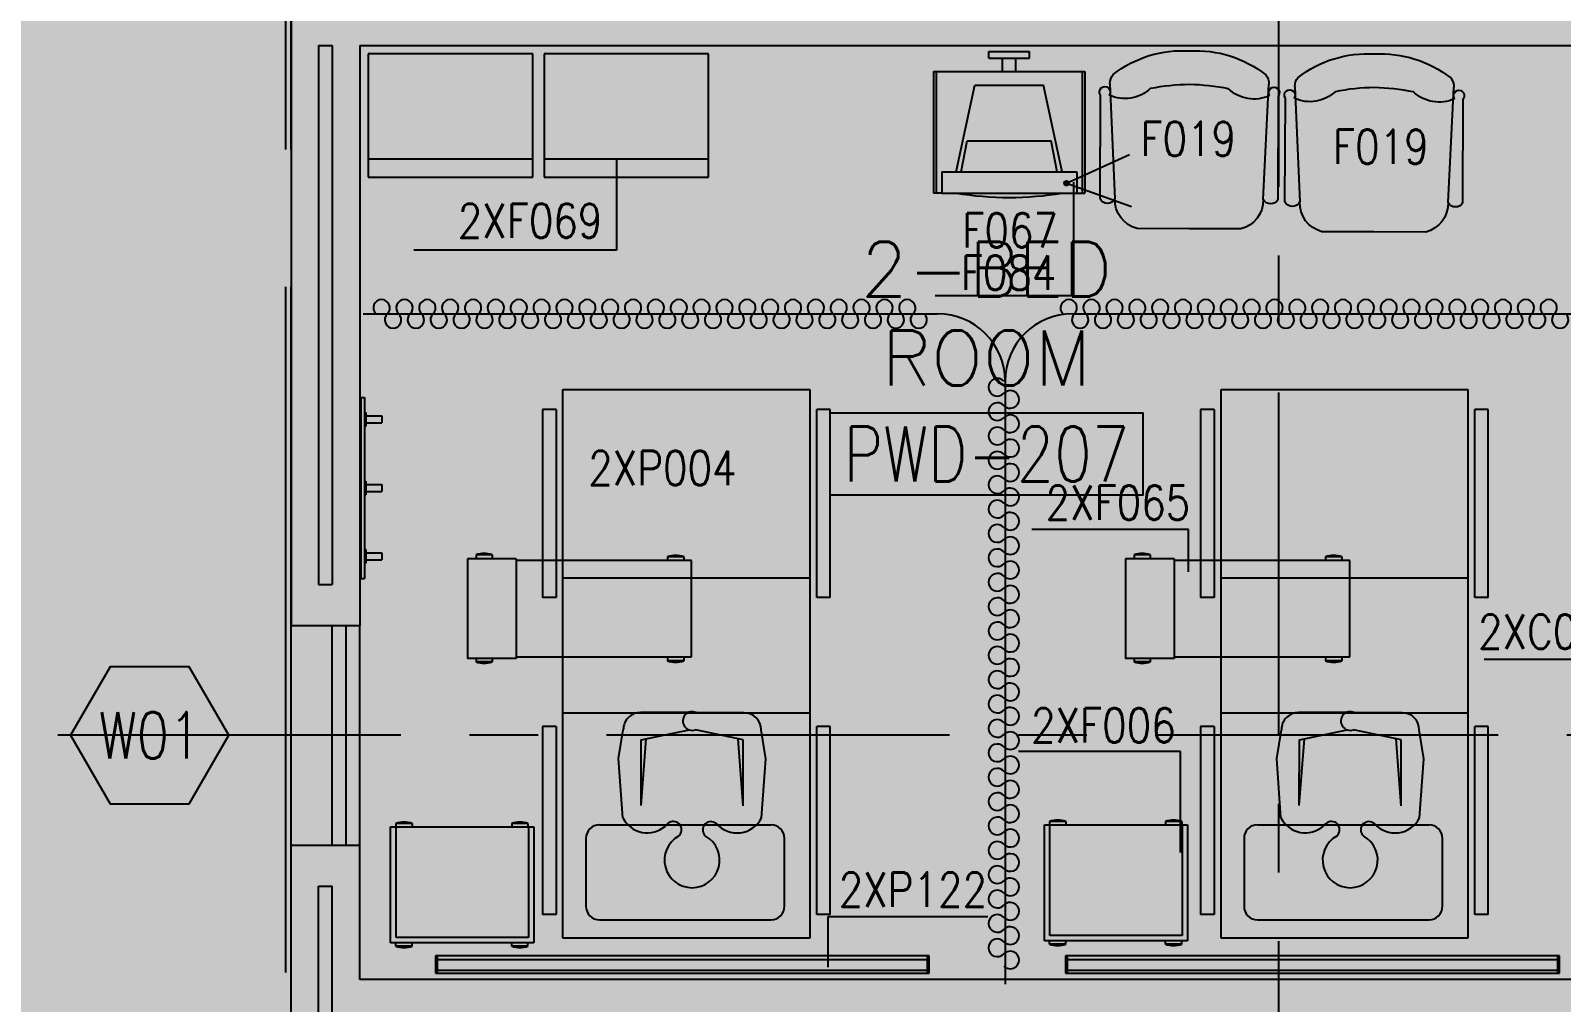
# Model space of a CAD drawing. Extents: x 88852.7 to 88945.7, y 39921.6 to 40001.1.
# Drawn here: x 88901.86 to 88907.44, y 39945.51 to 39949.05 of the extents above; entities that cross this region are included whole.
import ezdxf
from ezdxf.enums import TextEntityAlignment as Align

# ---------------------------------------------------------------- set-up
doc = ezdxf.new("R2010")
doc.units = 0
doc.header["$MEASUREMENT"] = 0
doc.linetypes.add('CENTER', pattern=[2, 1.25, -0.25, 0.25, -0.25])
doc.linetypes.add('CENTERX2', pattern=[4, 2.5, -0.5, 0.5, -0.5])
for name, color, linetype in [('A-TEXT', 7, 'CONTINUOUS'), ('AXES', 11, 'CENTERX2'), ('AXES1', 11, 'CENTER'), ('INSUL', 4, 'CONTINUOUS'), ('MEDICAL', 4, 'CONTINUOUS'), ('NON-MEDICAL', 4, 'CONTINUOUS'), ('RM-BOX', 4, 'CONTINUOUS'), ('RM-NAME', 2, 'CONTINUOUS'), ('RM-NO', 2, 'CONTINUOUS'), ('WALL', 4, 'CONTINUOUS'), ('WIN', 3, 'CONTINUOUS'), ('WIN-BOX', 3, 'CONTINUOUS'), ('WIN-NO', 5, 'CONTINUOUS')]:
    doc.layers.add(name, color=color, linetype=linetype)
doc.styles.add('ROMANS', font='ROMANS.shx', dxfattribs={"width": 0.6})
doc.dimstyles.new('DIM-OUT', dxfattribs={"dimscale": 0, "dimtxt": 0.24, "dimasz": 0.08, "dimexe": 0.02, "dimexo": 0.02, "dimgap": 0.05, "dimtad": 1, "dimdec": 0, "dimlfac": 1000, "dimzin": 0, "dimdsep": 46, "dimtxsty": 'ROMANS', "dimblk1": 'ARCHTICK', "dimblk2": 'ARCHTICK', "dimsah": 1, "dimcen": 0.01, "dimdle": 0.08, "dimclrd": 4, "dimclre": 4, "dimclrt": 2, "dimadec": 0, "dimazin": 0, "dimtp": 2, "dimtm": 2, "dimtfac": 0.1142857142857143, "dimtdec": 0, "dimtix": 1, "dimtmove": 2, "dimatfit": 3, "dimldrblk": 'ARCHTICK', "dimfxl": 0, "dimtolj": 1, "dimtzin": 0, "dimarcsym": 0})

# ---------------------------------------------------------------- blocks, each defined once
blk = doc.blocks.new('WW1')
at = {"layer": 'WIN-BOX'}
blk.add_lwpolyline([(144.3375672970433, -250), (288.6751345940866, 0), (144.3375672970433, 250), (-144.3375672970433, 250), (-288.6751345940866, 0), (-144.3375672970433, -250)], close=True, dxfattribs=at)
at = {"layer": 'WIN-NO', "style": 'ROMANS', "width": 0.8}
blk.add_attdef('W00', text='', height=170, dxfattribs=at).set_placement((0, 0), align=Align.MIDDLE)
blk = doc.blocks.new('RM1')
at = {"layer": 'RM-BOX'}
blk.add_lwpolyline([(569.8908462408872, -200), (-569.890846240829, -200), (-569.8908462407999, -500), (569.8908462407999, -500)], close=True, dxfattribs=at)
at = {"layer": 'RM-NAME', "style": 'ROMANS'}
for tag, p in [('ROOMNAME1', (-5.820766091346741e-11, 323.8095238095266)), ('ROOMNAME2', (0, 0))]:
    blk.add_attdef(tag, text='', height=200, dxfattribs=at).set_placement(p, align=Align.MIDDLE)
at = {"layer": 'RM-NO', "style": 'ROMANS', "width": 0.8}
blk.add_attdef('ROOMNO', text='', height=200, dxfattribs=at).set_placement((0, -350), align=Align.MIDDLE)

msp = doc.modelspace()

# ---------------------------------------------------------------- linework, layer by layer
at = {"layer": 'AXES'}
for p, q in [((88902.79025844975, 39921.61526879654), (88902.79025844975, 40000.07794392369)), ((88902.81025844975, 39921.61526879654), (88902.81025844975, 40000.07794392369))]:
    msp.add_line(p, q, dxfattribs=at)
at = {"layer": 'AXES1'}
for p, q in [((88906.41025844976, 39928.47956244052), (88906.41025844976, 39987.29956244052)), ((88906.41025844976, 39928.47956244052), (88906.41025844976, 39987.29956244052)), ((88935.21025844975, 39946.47956244052), (88876.97025844976, 39946.47956244052)), ((88935.21025844975, 39946.47956244052), (88876.97025844976, 39946.47956244052))]:
    msp.add_line(p, q, dxfattribs=at)
at = {"layer": 'INSUL'}
for p, q in [((88902.91025844976, 39948.99456244052), (88902.91025844976, 39947.02956244052)), ((88902.91025844976, 39948.99456244052), (88902.96025844975, 39948.99456244052)), ((88902.96025844976, 39948.99456244052), (88902.96025844975, 39947.02956244052)), ((88902.91025844976, 39947.02956244052), (88902.96025844975, 39947.02956244052)), ((88902.91025844976, 39945.92956244051), (88902.96025844975, 39945.92956244051)), ((88902.91025844975, 39944.62956244052), (88902.91025844976, 39945.92956244051)), ((88902.96025844975, 39944.62956244052), (88902.96025844975, 39945.92956244051))]:
    msp.add_line(p, q, dxfattribs=at)
at = {"layer": 'MEDICAL'}
for p, q in [((88905.35376165691, 39948.9489004813), (88905.35376165691, 39948.97334866245)), ((88905.35376165691, 39948.97334866245), (88905.50139945217, 39948.97334866245)), ((88905.50139945217, 39948.9489004813), (88905.50139945217, 39948.97334866245)), ((88905.35376165691, 39948.9489004813), (88905.50139945217, 39948.9489004813)), ((88905.40297425532, 39948.89968788288), (88905.40297425532, 39948.9489004813)), ((88905.45218685376, 39948.89968788288), (88905.45218685376, 39948.9489004813)), ((88905.15199000336, 39948.89968788288), (88905.15199000336, 39948.45677449705)), ((88905.15199000336, 39948.89968788288), (88905.70317110572, 39948.89968788288)), ((88905.16183252304, 39948.89968788288), (88905.16183252304, 39948.45677449705)), ((88905.69332858604, 39948.89968788288), (88905.69332858604, 39948.45677449705)), ((88905.70317110572, 39948.89968788288), (88905.70317110572, 39948.45677449705)), ((88905.23421861365, 39948.53410858029), (88905.30280940715, 39948.85047528445)), ((88905.30280940715, 39948.85047528445), (88905.55235170193, 39948.85047528445)), ((88905.62094249543, 39948.53410858029), (88905.55235170193, 39948.85047528445)), ((88905.25289544283, 39948.53410858029), (88905.27485265915, 39948.64663635074)), ((88905.27485265915, 39948.64663635074), (88905.58030844993, 39948.64663635074)), ((88905.60226566625, 39948.53410858029), (88905.58030844993, 39948.64663635074)), ((88905.6371147472, 39948.49302142275), (88905.86577263585, 39948.59780804216)), ((88905.18151756242, 39948.53410858029), (88905.67364354666, 39948.53410858029)), ((88905.18151756242, 39948.53410858029), (88905.18151756242, 39948.45677449705)), ((88905.67364354666, 39948.53410858029), (88905.67364354666, 39948.45677449705)), ((88905.6371147472, 39948.49302142275), (88905.8739103825, 39948.40821285744)), ((88905.18151756242, 39948.45677449705), (88905.15199000336, 39948.45677449705)), ((88905.18151756242, 39948.45677449705), (88905.67364354666, 39948.45677449705)), ((88905.67364354666, 39948.45677449705), (88905.70317110572, 39948.45677449705)), ((88903.07288093619, 39948.01687109052), (88905.16669316113, 39948.01687109059)), ((88905.65866984191, 39948.01687109053), (88907.52681878372, 39948.01687109059)), ((88905.41261240114, 39947.77080809846), (88905.41261240114, 39945.57208027831)), ((88903.80092503384, 39947.74029317634), (88904.70092503383, 39947.74029317634)), ((88903.80092503384, 39945.74029317634), (88903.80092503384, 39947.74029317634)), ((88904.70092503383, 39947.74029317634), (88904.70092503383, 39945.74029317634)), ((88906.19973908883, 39947.74029317634), (88907.09973908882, 39947.74029317634)), ((88906.19973908883, 39945.74029317634), (88906.19973908883, 39947.74029317634)), ((88907.09973908882, 39947.74029317634), (88907.09973908882, 39945.74029317634)), ((88903.72671243541, 39947.66783539263), (88903.72671243541, 39946.98208560627)), ((88903.77592503383, 39947.66783539263), (88903.72671243541, 39947.66783539263)), ((88903.77592503383, 39947.66783539263), (88903.77592503383, 39946.98208560627)), ((88904.77513763226, 39947.66783539263), (88904.72592503382, 39947.66783539263)), ((88904.72592503382, 39946.98208560627), (88904.72592503382, 39947.66783539263)), ((88904.77513763226, 39946.98208560627), (88904.77513763226, 39947.66783539263)), ((88906.1255264904, 39947.66783539263), (88906.1255264904, 39946.98208560627)), ((88906.17473908882, 39947.66783539263), (88906.1255264904, 39947.66783539263)), ((88906.17473908882, 39947.66783539263), (88906.17473908882, 39946.98208560627)), ((88907.17395168725, 39947.66783539263), (88907.12473908883, 39947.66783539263)), ((88907.12473908883, 39946.98208560627), (88907.12473908883, 39947.66783539263)), ((88907.17395168725, 39946.98208560627), (88907.17395168725, 39947.66783539263)), ((88903.54310747675, 39947.13785213159), (88903.48405235865, 39947.13785213159)), ((88903.48405235865, 39947.13785213159), (88903.48405235865, 39947.12362820824)), ((88903.54310747675, 39947.13785213159), (88903.54310747675, 39947.12362820824)), ((88904.24115101209, 39947.13038818733), (88904.18209589398, 39947.13038818733)), ((88904.18209589398, 39947.13038818733), (88904.18209589398, 39947.11747663344)), ((88904.24115101209, 39947.13038818733), (88904.24115101209, 39947.11747663344)), ((88905.94192153175, 39947.13785213159), (88905.88286641364, 39947.13785213159)), ((88905.88286641364, 39947.13785213159), (88905.88286641364, 39947.12362820824)), ((88905.94192153175, 39947.13785213159), (88905.94192153175, 39947.12362820824)), ((88906.63996506708, 39947.13038818733), (88906.58090994897, 39947.13038818733)), ((88906.58090994897, 39947.13038818733), (88906.58090994897, 39947.11747663344)), ((88906.63996506708, 39947.13038818733), (88906.63996506708, 39947.11747663344)), ((88903.45303008835, 39947.12362820824), (88903.45303008835, 39946.75945497989)), ((88903.63019544267, 39947.12362820824), (88903.45303008835, 39947.12362820824)), ((88903.63019544267, 39947.12362820824), (88903.63019544267, 39946.75945497989)), ((88904.2699592222, 39947.11747663344), (88903.63019544267, 39947.11747663344)), ((88904.2699592222, 39946.7656065547), (88904.2699592222, 39947.11747663344)), ((88905.85184414334, 39947.12362820824), (88905.85184414334, 39946.75945497989)), ((88906.02900949767, 39947.12362820824), (88905.85184414334, 39947.12362820824)), ((88906.02900949767, 39947.12362820824), (88906.02900949767, 39946.75945497989)), ((88906.6687732772, 39947.11747663344), (88906.02900949767, 39947.11747663344)), ((88906.6687732772, 39946.7656065547), (88906.6687732772, 39947.11747663344)), ((88904.70092503383, 39947.05283606025), (88903.80092503384, 39947.05283606025)), ((88907.09973908882, 39947.05283606025), (88906.19973908883, 39947.05283606025)), ((88903.77592503383, 39946.98208560627), (88903.72671243541, 39946.98208560627)), ((88904.77513763226, 39946.98208560627), (88904.72592503382, 39946.98208560627)), ((88906.17473908882, 39946.98208560627), (88906.1255264904, 39946.98208560627)), ((88907.17395168725, 39946.98208560627), (88907.12473908883, 39946.98208560627)), ((88903.63019544267, 39946.75945497989), (88903.45303008835, 39946.75945497989)), ((88903.48405235865, 39946.75945497989), (88903.48405235865, 39946.74751256363)), ((88903.54310747675, 39946.74751256363), (88903.48405235865, 39946.74751256363)), ((88903.54310747675, 39946.75945497989), (88903.54310747675, 39946.74751256363)), ((88903.63019544267, 39946.7656065547), (88904.2699592222, 39946.7656065547)), ((88904.18209589398, 39946.7656065547), (88904.18209589398, 39946.75124453576)), ((88904.24115101209, 39946.75124453576), (88904.18209589398, 39946.75124453576)), ((88904.24115101209, 39946.7656065547), (88904.24115101209, 39946.75124453576)), ((88906.02900949767, 39946.75945497989), (88905.85184414334, 39946.75945497989)), ((88905.88286641364, 39946.75945497989), (88905.88286641364, 39946.74751256363)), ((88905.94192153175, 39946.74751256363), (88905.88286641364, 39946.74751256363)), ((88905.94192153175, 39946.75945497989), (88905.94192153175, 39946.74751256363)), ((88906.02900949767, 39946.7656065547), (88906.6687732772, 39946.7656065547)), ((88906.58090994897, 39946.7656065547), (88906.58090994897, 39946.75124453576)), ((88906.63996506708, 39946.75124453576), (88906.58090994897, 39946.75124453576)), ((88906.63996506708, 39946.7656065547), (88906.63996506708, 39946.75124453576)), ((88904.70092503383, 39946.560710076), (88903.80092503384, 39946.560710076)), ((88907.09973908882, 39946.560710076), (88906.19973908883, 39946.560710076)), ((88903.72671243541, 39946.51202508256), (88903.72671243541, 39945.8262752962)), ((88903.77592503383, 39946.51202508256), (88903.72671243541, 39946.51202508256)), ((88903.77592503383, 39946.51202508256), (88903.77592503383, 39945.8262752962)), ((88904.77513763226, 39946.51202508256), (88904.72592503382, 39946.51202508256)), ((88904.72592503382, 39945.8262752962), (88904.72592503382, 39946.51202508256)), ((88904.77513763226, 39945.8262752962), (88904.77513763226, 39946.51202508256)), ((88906.1255264904, 39946.51202508256), (88906.1255264904, 39945.8262752962)), ((88906.17473908882, 39946.51202508256), (88906.1255264904, 39946.51202508256)), ((88906.17473908882, 39946.51202508256), (88906.17473908882, 39945.8262752962)), ((88907.17395168725, 39946.51202508256), (88907.12473908883, 39946.51202508256)), ((88907.12473908883, 39945.8262752962), (88907.12473908883, 39946.51202508256)), ((88907.17395168725, 39945.8262752962), (88907.17395168725, 39946.51202508256)), ((88903.1729770282, 39946.14622266246), (88903.6946305715, 39946.14622266246)), ((88903.1729770282, 39945.72299431601), (88903.1729770282, 39946.14622266246)), ((88903.19179892373, 39946.15838483436), (88903.19179892373, 39946.14622266246)), ((88903.25085404185, 39946.15838483436), (88903.19179892373, 39946.15838483436)), ((88903.19266206757, 39945.74267935538), (88903.19266206757, 39946.14622266246)), ((88903.25085404185, 39946.15838483436), (88903.25085404185, 39946.14622266246)), ((88903.61452232281, 39946.15838483436), (88903.61452232281, 39946.14622266246)), ((88903.67357744092, 39946.15838483436), (88903.61452232281, 39946.15838483436)), ((88903.67357744092, 39946.15838483436), (88903.67357744092, 39946.14622266246)), ((88903.67494553213, 39946.14622266246), (88903.67494553213, 39945.74267935538)), ((88903.6946305715, 39946.14622266246), (88903.6946305715, 39945.72299431601)), ((88903.9340704964, 39946.1530465112), (88904.55940113346, 39946.1530465112)), ((88905.55588094545, 39945.73049397025), (88905.55588094545, 39946.1537223167)), ((88905.55588094545, 39946.1537223167), (88906.07753448875, 39946.1537223167)), ((88905.57470284098, 39946.1658844886), (88905.57470284098, 39946.1537223167)), ((88905.63375795909, 39946.1658844886), (88905.57470284098, 39946.1658844886)), ((88905.57556598482, 39945.75017900961), (88905.57556598482, 39946.1537223167)), ((88905.63375795909, 39946.1658844886), (88905.63375795909, 39946.1537223167)), ((88905.99742624006, 39946.1658844886), (88905.99742624006, 39946.1537223167)), ((88906.05648135817, 39946.1658844886), (88905.99742624006, 39946.1658844886)), ((88906.05648135817, 39946.1658844886), (88906.05648135817, 39946.1537223167)), ((88906.05784944938, 39946.1537223167), (88906.05784944938, 39945.75017900961)), ((88906.07753448875, 39946.1537223167), (88906.07753448875, 39945.73049397025)), ((88906.33288455139, 39946.1530465112), (88906.95821518845, 39946.1530465112)), ((88903.88485789797, 39946.10383391278), (88903.88485789797, 39945.85642028657)), ((88904.60861373188, 39945.85642028657), (88904.60861373188, 39946.10383391278)), ((88906.28367195296, 39946.10383391278), (88906.28367195296, 39945.85642028657)), ((88907.00742778688, 39945.85642028657), (88907.00742778688, 39946.10383391278)), ((88903.77592503383, 39945.8262752962), (88903.72671243541, 39945.8262752962)), ((88903.9340704964, 39945.80720768815), (88904.55940113346, 39945.80720768815)), ((88904.77513763226, 39945.8262752962), (88904.72592503382, 39945.8262752962)), ((88906.17473908882, 39945.8262752962), (88906.1255264904, 39945.8262752962)), ((88906.33288455139, 39945.80720768815), (88906.95821518845, 39945.80720768815)), ((88907.17395168725, 39945.8262752962), (88907.12473908883, 39945.8262752962)), ((88903.67494553213, 39945.74267935538), (88903.19266206757, 39945.74267935538)), ((88904.70092503383, 39945.74029317634), (88903.80092503384, 39945.74029317634)), ((88906.05784944938, 39945.75017900961), (88905.57556598482, 39945.75017900961)), ((88907.09973908882, 39945.74029317634), (88906.19973908883, 39945.74029317634)), ((88903.6946305715, 39945.72299431601), (88903.1729770282, 39945.72299431601)), ((88903.19179892373, 39945.7108321441), (88903.19179892373, 39945.72299431601)), ((88903.25085404185, 39945.7108321441), (88903.19179892373, 39945.7108321441)), ((88903.25085404185, 39945.7108321441), (88903.25085404185, 39945.72299431601)), ((88903.61452232281, 39945.7108321441), (88903.61452232281, 39945.72299431601)), ((88903.67357744092, 39945.7108321441), (88903.61452232281, 39945.7108321441)), ((88903.67357744092, 39945.7108321441), (88903.67357744092, 39945.72299431601)), ((88906.07753448875, 39945.73049397025), (88905.55588094545, 39945.73049397025)), ((88905.57470284098, 39945.71833179834), (88905.57470284098, 39945.73049397025)), ((88905.63375795909, 39945.71833179834), (88905.57470284098, 39945.71833179834)), ((88905.63375795909, 39945.71833179834), (88905.63375795909, 39945.73049397025)), ((88905.99742624006, 39945.71833179834), (88905.99742624006, 39945.73049397025)), ((88906.05648135817, 39945.71833179834), (88905.99742624006, 39945.71833179834)), ((88906.05648135817, 39945.71833179834), (88906.05648135817, 39945.73049397025)), ((88905.13646366328, 39945.67508537127), (88903.33610734934, 39945.67508537127)), ((88903.33610734934, 39945.67508537127), (88903.33610734934, 39945.61203172949)), ((88903.34225892415, 39945.67508537123), (88903.34225892415, 39945.61203172949)), ((88905.13031208847, 39945.66047538111), (88903.34225892415, 39945.6604753811)), ((88903.34225892415, 39945.62356593228), (88905.13031208847, 39945.62356593229)), ((88905.13031208847, 39945.61203172954), (88905.13031208847, 39945.67508537127)), ((88905.13646366328, 39945.61203172954), (88905.13646366328, 39945.67508537127)), ((88905.63331563801, 39945.67508537127), (88905.63331563801, 39945.61203172949)), ((88907.43367195193, 39945.67508537127), (88905.63331563801, 39945.67508537127)), ((88905.63946721281, 39945.67508537123), (88905.63946721281, 39945.61203172949)), ((88907.42752037714, 39945.66047538111), (88905.63946721281, 39945.6604753811)), ((88905.63946721281, 39945.62356593228), (88907.42752037714, 39945.62356593229)), ((88907.42752037714, 39945.61203172954), (88907.42752037714, 39945.67508537127)), ((88907.43367195193, 39945.61203172954), (88907.43367195193, 39945.67508537127)), ((88903.33610734934, 39945.61203172953), (88905.13646366328, 39945.61203172954)), ((88905.63331563801, 39945.61203172953), (88907.43367195193, 39945.61203172954))]:
    msp.add_line(p, q, dxfattribs=at)
at = {"layer": 'MEDICAL', "const_width": 0.0007381889763779523}
for points in [[(88905.86540354136, 39948.59780804216, 1), (88905.86614173034, 39948.59780804216, 1)], [(88905.8739103825, 39948.40821285744, 1), (88905.87464857148, 39948.40821285744, 1)]]:
    msp.add_lwpolyline(points, format="xyb", close=True, dxfattribs=at)
at = {"layer": 'MEDICAL'}
for radius in [0.008681158060852562, 0.005325391936819217]:
    msp.add_circle((88905.63666702188, 39948.49259754219), radius, dxfattribs=at)
for centre, radius, start, end in [((88905.42758055453, 39949.62671521174), 1.185812007059398, 260.6152773515107, 279.3847226484892), ((88905.16654940901, 39947.77080809846), 0.2460629921259841, 0, 90), ((88905.65867539326, 39947.77080809846), 0.2460629921259841, 90, 180), ((88903.5135799177, 39947.05173008435), 0.09104330708663272, 71.07535558421918, 108.9246444157808), ((88904.21162345303, 39947.04426614009), 0.09104330708663272, 71.07535558421918, 108.9246444157808), ((88905.91239397269, 39947.05173008435), 0.09104330708663272, 71.07535558421918, 108.9246444157808), ((88906.61043750803, 39947.04426614009), 0.09104330708663272, 71.07535558421918, 108.9246444157808), ((88903.5135799177, 39946.83363461088), 0.09104330708660129, 251.0753555842192, 288.9246444157808), ((88904.21162345303, 39946.83736658301), 0.09104330708660129, 251.0753555842192, 288.9246444157808), ((88905.91239397269, 39946.83363461088), 0.09104330708660129, 251.0753555842192, 288.9246444157808), ((88906.61043750803, 39946.83736658301), 0.09104330708660129, 251.0753555842192, 288.9246444157808), ((88903.22132648279, 39946.07226278712), 0.09104330708663272, 71.07535558421918, 108.9246444157808), ((88903.64404988187, 39946.07226278712), 0.09104330708663272, 71.07535558421918, 108.9246444157808), ((88903.9340704964, 39946.10383391278), 0.04921259842519683, 90, 180), ((88904.55940113346, 39946.10383391278), 0.04921259842519683, 0, 90), ((88905.60423040004, 39946.07976244135), 0.09104330708663272, 71.07535558421918, 108.9246444157808), ((88906.02695379911, 39946.07976244135), 0.09104330708663272, 71.07535558421918, 108.9246444157808), ((88906.33288455139, 39946.10383391278), 0.04921259842519683, 90, 180), ((88906.95821518845, 39946.10383391278), 0.04921259842519683, 0, 90), ((88903.9340704964, 39945.85642028657), 0.04921259842519683, 180, 270), ((88904.55940113346, 39945.85642028657), 0.04921259842519683, 270, 0), ((88906.33288455139, 39945.85642028657), 0.04921259842519683, 180, 270), ((88906.95821518845, 39945.85642028657), 0.04921259842519683, 270, 0), ((88903.22132648279, 39945.79695419136), 0.09104330708663272, 251.0753555842192, 288.9246444157808), ((88903.64404988187, 39945.79695419136), 0.09104330708663272, 251.0753555842192, 288.9246444157808), ((88905.60423040004, 39945.80445384559), 0.09104330708663272, 251.0753555842192, 288.9246444157808), ((88906.02695379911, 39945.80445384559), 0.09104330708663272, 251.0753555842192, 288.9246444157808)]:
    msp.add_arc(centre, radius, start, end, dxfattribs=at)
at = {"layer": 'MEDICAL', "color": 15}
for centre, radius, start, end in [((88903.13999877179, 39948.03802433336), 0.03022016358403887, 313.5683623532261, 226.4316376467739), ((88903.22331208375, 39948.03802433336), 0.03022016358403955, 313.5683623532261, 226.4316376467739), ((88903.3066253957, 39948.03802433336), 0.03022016358403887, 313.5683623532261, 226.4316376467739), ((88903.38993870765, 39948.03802433336), 0.03022016358403887, 313.5683623532261, 226.4316376467739), ((88903.47325201961, 39948.03802433336), 0.03022016358403955, 313.5683623532261, 226.4316376467739), ((88903.55656533156, 39948.03802433336), 0.03022016358403887, 313.5683623532261, 226.4316376467739), ((88903.63987864352, 39948.03802433336), 0.03022016358403887, 313.5683623532261, 226.4316376467739), ((88903.72319195546, 39948.03802433336), 0.03022016358403955, 313.5683623532261, 226.4316376467739), ((88903.80650526742, 39948.03802433336), 0.03022016358403887, 313.5683623532261, 226.4316376467739), ((88903.88981857937, 39948.03802433336), 0.03022016358403887, 313.5683623532261, 226.4316376467739), ((88903.97313189133, 39948.03802433336), 0.03022016358403955, 313.5683623532261, 226.4316376467739), ((88904.05644520327, 39948.03802433336), 0.03022016358403887, 313.5683623532261, 226.4316376467739), ((88904.13975851523, 39948.03802433336), 0.03022016358403887, 313.5683623532261, 226.4316376467739), ((88904.22307182717, 39948.03802433336), 0.03022016358403955, 313.5683623532261, 226.4316376467739), ((88904.30638513913, 39948.03802433336), 0.03022016358403887, 313.5683623532261, 226.4316376467739), ((88904.38969845108, 39948.03802433336), 0.03022016358403887, 313.5683623532261, 226.4316376467739), ((88904.47301176304, 39948.03802433336), 0.03022016358403955, 313.5683623532261, 226.4316376467739), ((88904.556325075, 39948.03802433336), 0.03022016358403887, 313.5683623532261, 226.4316376467739), ((88904.63963838694, 39948.03802433336), 0.03022016358403887, 313.5683623532261, 226.4316376467739), ((88904.7229516989, 39948.03802433336), 0.03022016358404023, 313.5683623532261, 226.4316376467739), ((88904.80626501085, 39948.03802433336), 0.03022016358403887, 313.5683623532261, 226.4316376467739), ((88904.8895783228, 39948.03802433336), 0.03022016358403887, 313.5683623532261, 226.4316376467739), ((88904.97289163475, 39948.03802433336), 0.03022016358404023, 313.5683623532261, 226.4316376467739), ((88905.05620494671, 39948.03802433336), 0.03022016358403887, 313.5683623532261, 226.4316376467739), ((88905.64467871583, 39948.03802433336), 0.03022016358403887, 313.5683623532261, 226.4316376467739), ((88905.72799202778, 39948.03802433336), 0.03022016358403955, 313.5683623532261, 226.4316376467739), ((88905.81130533974, 39948.03802433336), 0.03022016358403887, 313.5683623532261, 226.4316376467739), ((88905.89461865168, 39948.03802433336), 0.03022016358403887, 313.5683623532261, 226.4316376467739), ((88905.97793196364, 39948.03802433336), 0.03022016358403955, 313.5683623532261, 226.4316376467739), ((88906.06124527559, 39948.03802433336), 0.03022016358403887, 313.5683623532261, 226.4316376467739), ((88906.14455858755, 39948.03802433336), 0.03022016358403887, 313.5683623532261, 226.4316376467739), ((88906.2278718995, 39948.03802433336), 0.03022016358403955, 313.5683623532261, 226.4316376467739), ((88906.31118521145, 39948.03802433336), 0.03022016358403887, 313.5683623532261, 226.4316376467739), ((88906.3944985234, 39948.03802433336), 0.03022016358403887, 313.5683623532261, 226.4316376467739), ((88906.47781183536, 39948.03802433336), 0.03022016358403955, 313.5683623532261, 226.4316376467739), ((88906.5611251473, 39948.03802433336), 0.03022016358403887, 313.5683623532261, 226.4316376467739), ((88906.64443845926, 39948.03802433336), 0.03022016358403887, 313.5683623532261, 226.4316376467739), ((88906.72775177122, 39948.03802433336), 0.03022016358403955, 313.5683623532261, 226.4316376467739), ((88906.81106508317, 39948.03802433336), 0.03022016358403887, 313.5683623532261, 226.4316376467739), ((88906.89437839513, 39948.03802433336), 0.03022016358403887, 313.5683623532261, 226.4316376467739), ((88906.97769170707, 39948.03802433336), 0.03022016358403955, 313.5683623532261, 226.4316376467739), ((88907.06100501903, 39948.03802433336), 0.03022016358403887, 313.5683623532261, 226.4316376467739), ((88907.14431833097, 39948.03802433336), 0.03022016358403887, 313.5683623532261, 226.4316376467739), ((88907.22763164293, 39948.03802433336), 0.03022016358404023, 313.5683623532261, 226.4316376467739), ((88907.31094495488, 39948.03802433336), 0.03022016358403887, 313.5683623532261, 226.4316376467739), ((88907.39425826684, 39948.03802433336), 0.03022016358403887, 313.5683623532261, 226.4316376467739), ((88903.18165542778, 39947.99423214044), 0.0302201635840382, 133.5683623532261, 46.43163764677393), ((88903.26496873972, 39947.99423214044), 0.0302201635840382, 133.5683623532261, 46.43163764677393), ((88903.34828205168, 39947.99423214044), 0.0302201635840382, 133.5683623532261, 46.43163764677393), ((88903.43159536363, 39947.99423214044), 0.0302201635840382, 133.5683623532261, 46.43163764677393), ((88903.51490867558, 39947.99423214044), 0.0302201635840382, 133.5683623532261, 46.43163764677393), ((88903.59822198753, 39947.99423214044), 0.0302201635840382, 133.5683623532261, 46.43163764677393), ((88903.68153529949, 39947.99423214044), 0.0302201635840382, 133.5683623532261, 46.43163764677393), ((88903.76484861143, 39947.99423214044), 0.0302201635840382, 133.5683623532261, 46.43163764677393), ((88903.8481619234, 39947.99423214044), 0.0302201635840382, 133.5683623532261, 46.43163764677393), ((88903.93147523535, 39947.99423214044), 0.0302201635840382, 133.5683623532261, 46.43163764677393), ((88904.0147885473, 39947.99423214044), 0.0302201635840382, 133.5683623532261, 46.43163764677393), ((88904.09810185926, 39947.99423214044), 0.0302201635840382, 133.5683623532261, 46.43163764677393), ((88904.1814151712, 39947.99423214044), 0.0302201635840382, 133.5683623532261, 46.43163764677393), ((88904.26472848316, 39947.99423214044), 0.0302201635840382, 133.5683623532261, 46.43163764677393), ((88904.3480417951, 39947.99423214044), 0.0302201635840382, 133.5683623532261, 46.43163764677393), ((88904.43135510707, 39947.99423214044), 0.0302201635840382, 133.5683623532261, 46.43163764677393), ((88904.51466841901, 39947.99423214044), 0.0302201635840382, 133.5683623532261, 46.43163764677393), ((88904.59798173097, 39947.99423214044), 0.03022016358403752, 133.5683623532261, 46.43163764677393), ((88904.68129504292, 39947.99423214044), 0.03022016358403887, 133.5683623532261, 46.43163764677393), ((88904.76460835488, 39947.99423214044), 0.0302201635840361, 133.5683623532261, 46.43163764677393), ((88904.84792166682, 39947.99423214044), 0.03022016358403752, 133.5683623532261, 46.43163764677393), ((88904.93123497878, 39947.99423214044), 0.03022016358403887, 133.5683623532261, 46.43163764677393), ((88905.01454829072, 39947.99423214044), 0.0302201635840361, 133.5683623532261, 46.43163764677393), ((88905.09786160268, 39947.99423214044), 0.03022016358403752, 133.5683623532261, 46.43163764677393), ((88905.6863353718, 39947.99423214044), 0.0302201635840382, 133.5683623532261, 46.43163764677393), ((88905.76964868375, 39947.99423214044), 0.0302201635840382, 133.5683623532261, 46.43163764677393), ((88905.85296199571, 39947.99423214044), 0.0302201635840382, 133.5683623532261, 46.43163764677393), ((88905.93627530766, 39947.99423214044), 0.0302201635840382, 133.5683623532261, 46.43163764677393), ((88906.01958861962, 39947.99423214044), 0.0302201635840382, 133.5683623532261, 46.43163764677393), ((88906.10290193158, 39947.99423214044), 0.0302201635840382, 133.5683623532261, 46.43163764677393), ((88906.18621524352, 39947.99423214044), 0.0302201635840382, 133.5683623532261, 46.43163764677393), ((88906.26952855548, 39947.99423214044), 0.0302201635840382, 133.5683623532261, 46.43163764677393), ((88906.35284186743, 39947.99423214044), 0.0302201635840382, 133.5683623532261, 46.43163764677393), ((88906.43615517938, 39947.99423214044), 0.0302201635840382, 133.5683623532261, 46.43163764677393), ((88906.51946849133, 39947.99423214044), 0.0302201635840382, 133.5683623532261, 46.43163764677393), ((88906.60278180329, 39947.99423214044), 0.0302201635840382, 133.5683623532261, 46.43163764677393), ((88906.68609511523, 39947.99423214044), 0.0302201635840382, 133.5683623532261, 46.43163764677393), ((88906.7694084272, 39947.99423214044), 0.0302201635840382, 133.5683623532261, 46.43163764677393), ((88906.85272173914, 39947.99423214044), 0.0302201635840382, 133.5683623532261, 46.43163764677393), ((88906.9360350511, 39947.99423214044), 0.0302201635840382, 133.5683623532261, 46.43163764677393), ((88907.01934836304, 39947.99423214044), 0.0302201635840382, 133.5683623532261, 46.43163764677393), ((88907.102661675, 39947.99423214044), 0.03022016358403752, 133.5683623532261, 46.43163764677393), ((88907.18597498695, 39947.99423214044), 0.03022016358403887, 133.5683623532261, 46.43163764677393), ((88907.2692882989, 39947.99423214044), 0.0302201635840361, 133.5683623532261, 46.43163764677393), ((88907.35260161087, 39947.99423214044), 0.03022016358403752, 133.5683623532261, 46.43163764677393), ((88907.43591492281, 39947.99423214044), 0.03022016358403887, 133.5683623532261, 46.43163764677393), ((88905.38470408366, 39947.74878577302), 0.03223484115630669, 43.56836235558358, 316.4316376444164), ((88905.38470408366, 39947.65991824026), 0.03223484115630516, 43.56836235558358, 316.4316376444164), ((88905.43141575612, 39947.70435200664), 0.03223484115630813, 223.5683623555836, 136.4316376444164), ((88905.43141575612, 39947.61548447388), 0.03223484115630958, 223.5683623555836, 136.4316376444164), ((88905.38470408366, 39947.57105070751), 0.03223484115630813, 43.56836235558358, 316.4316376444164), ((88905.43141575612, 39947.52661694113), 0.03223484115630813, 223.5683623555836, 136.4316376444164), ((88905.38470408366, 39947.48218317476), 0.03223484115630669, 43.56836235558358, 316.4316376444164), ((88905.43141575612, 39947.43774940838), 0.03223484115630813, 223.5683623555836, 136.4316376444164), ((88905.38470408366, 39947.39331564201), 0.03223484115630516, 43.56836235558358, 316.4316376444164), ((88905.43141575612, 39947.34888187565), 0.03223484115630958, 223.5683623555836, 136.4316376444164), ((88905.38470408366, 39947.30444810927), 0.03223484115630813, 43.56836235558358, 316.4316376444164), ((88905.38470408366, 39947.21558057651), 0.03223484115630669, 43.56836235558358, 316.4316376444164), ((88905.43141575612, 39947.26001434289), 0.03223484115630813, 223.5683623555836, 136.4316376444164), ((88905.43141575612, 39947.17114681014), 0.03223484115630813, 223.5683623555836, 136.4316376444164), ((88905.38470408366, 39947.12671304376), 0.03223484115630741, 43.56836235558358, 316.4316376444164), ((88905.43141575612, 39947.08227927739), 0.03223484115630885, 223.5683623555836, 136.4316376444164), ((88905.38470408366, 39947.03784551101), 0.03223484115630741, 43.56836235558358, 316.4316376444164), ((88905.43141575612, 39946.99341174464), 0.03223484115630813, 223.5683623555836, 136.4316376444164), ((88905.38470408366, 39946.94897797826), 0.03223484115630741, 43.56836235558358, 316.4316376444164), ((88905.43141575612, 39946.90454421189), 0.03223484115630813, 223.5683623555836, 136.4316376444164), ((88905.38470408366, 39946.86011044551), 0.03223484115630741, 43.56836235558358, 316.4316376444164), ((88905.38470408366, 39946.77124291276), 0.03223484115630741, 43.56836235558358, 316.4316376444164), ((88905.43141575612, 39946.81567667914), 0.03223484115630885, 223.5683623555836, 136.4316376444164), ((88905.43141575612, 39946.72680914639), 0.03223484115630813, 223.5683623555836, 136.4316376444164), ((88905.38470408366, 39946.68237538002), 0.03223484115630741, 43.56836235558358, 316.4316376444164), ((88905.43141575612, 39946.63794161364), 0.03223484115630813, 223.5683623555836, 136.4316376444164), ((88905.38470408366, 39946.59350784727), 0.03223484115630741, 43.56836235558358, 316.4316376444164), ((88905.43141575612, 39946.54907408089), 0.03223484115630885, 223.5683623555836, 136.4316376444164), ((88905.38470408366, 39946.50464031452), 0.03223484115630741, 43.56836235558358, 316.4316376444164), ((88905.43141575612, 39946.46020654814), 0.03223484115630813, 223.5683623555836, 136.4316376444164), ((88905.38470408366, 39946.41577278177), 0.03223484115630741, 43.56836235558358, 316.4316376444164), ((88905.38470408366, 39946.32690524902), 0.03223484115630741, 43.56836235558358, 316.4316376444164), ((88905.43141575612, 39946.37133901539), 0.03223484115630813, 223.5683623555836, 136.4316376444164), ((88905.43141575612, 39946.28247148264), 0.03223484115630885, 223.5683623555836, 136.4316376444164), ((88905.38470408366, 39946.23803771627), 0.03223484115630741, 43.56836235558358, 316.4316376444164), ((88905.38470408366, 39946.14917018352), 0.03223484115630741, 43.56836235558358, 316.4316376444164), ((88905.43141575612, 39946.19360394989), 0.03223484115630813, 223.5683623555836, 136.4316376444164), ((88905.43141575612, 39946.10473641714), 0.03223484115630813, 223.5683623555836, 136.4316376444164), ((88905.38470408366, 39946.06030265077), 0.03223484115630741, 43.56836235558358, 316.4316376444164), ((88905.43141575612, 39946.01586888439), 0.03223484115630885, 223.5683623555836, 136.4316376444164), ((88905.38470408366, 39945.97143511802), 0.03223484115630741, 43.56836235558358, 316.4316376444164), ((88905.43141575612, 39945.92700135165), 0.03223484115630813, 223.5683623555836, 136.4316376444164), ((88905.38470408366, 39945.88256758527), 0.03223484115630741, 43.56836235558358, 316.4316376444164), ((88905.43141575612, 39945.8381338189), 0.03223484115630813, 223.5683623555836, 136.4316376444164), ((88905.38470408366, 39945.79370005252), 0.03223484115630741, 43.56836235558358, 316.4316376444164), ((88905.38470408366, 39945.70483251977), 0.03223484115630741, 43.56836235558358, 316.4316376444164), ((88905.43141575612, 39945.74926628615), 0.03223484115630885, 223.5683623555836, 136.4316376444164), ((88905.43141575612, 39945.6603987534), 0.03223484115630813, 223.5683623555836, 136.4316376444164)]:
    msp.add_arc(centre, radius, start, end, dxfattribs=at)
at = {"layer": 'NON-MEDICAL'}
for p, q in [((88903.09102864625, 39948.96418414381), (88903.09102864625, 39948.5141841438)), ((88903.69102864625, 39948.96418414381), (88903.09102864625, 39948.96418414381)), ((88903.69102864625, 39948.5141841438), (88903.69102864625, 39948.96418414381)), ((88904.33204120526, 39948.96418414381), (88903.73204120525, 39948.96418414381)), ((88903.73204120525, 39948.96418414381), (88903.73204120525, 39948.5141841438)), ((88904.33204120526, 39948.5141841438), (88904.33204120526, 39948.96418414381)), ((88903.09102864625, 39948.58133180856), (88903.69102864625, 39948.58133180856)), ((88903.73204120525, 39948.58133180856), (88904.33204120526, 39948.58133180856)), ((88903.09102864625, 39948.5141841438), (88903.69102864625, 39948.5141841438)), ((88903.73204120525, 39948.5141841438), (88904.33204120526, 39948.5141841438)), ((88903.06439867587, 39947.71192805946), (88903.07709867586, 39947.71192805946)), ((88903.06439867587, 39947.71192805946), (88903.06439867587, 39947.05152805946)), ((88903.07709867586, 39947.71192805946), (88903.07709867586, 39947.05152805946)), ((88903.07709867586, 39947.65672805947), (88903.08209867586, 39947.65672805947)), ((88903.08209867586, 39947.65672805947), (88903.08209867586, 39947.60672805947)), ((88903.08209867586, 39947.64442805947), (88903.14059867586, 39947.64442805947)), ((88903.14059867586, 39947.64442805947), (88903.14059867586, 39947.61902805947)), ((88903.07709867586, 39947.60672805947), (88903.08209867586, 39947.60672805947)), ((88903.08209867586, 39947.61902805947), (88903.14059867586, 39947.61902805947)), ((88903.07709867586, 39947.40672805947), (88903.08209867586, 39947.40672805947)), ((88903.07709867586, 39947.35672805947), (88903.08209867586, 39947.35672805947)), ((88903.08209867586, 39947.40672805947), (88903.08209867586, 39947.35672805947)), ((88903.08209867586, 39947.39442805947), (88903.14059867586, 39947.39442805947)), ((88903.08209867586, 39947.36902805947), (88903.14059867586, 39947.36902805947)), ((88903.14059867586, 39947.39442805947), (88903.14059867586, 39947.36902805947)), ((88903.07709867586, 39947.15672805947), (88903.08209867586, 39947.15672805947)), ((88903.08209867586, 39947.15672805947), (88903.08209867586, 39947.10672805947)), ((88903.08209867586, 39947.14442805947), (88903.14059867586, 39947.14442805947)), ((88903.14059867586, 39947.14442805947), (88903.14059867586, 39947.11902805947)), ((88903.07709867586, 39947.10672805947), (88903.08209867586, 39947.10672805947)), ((88903.08209867586, 39947.11902805947), (88903.14059867586, 39947.11902805947)), ((88903.06439867587, 39947.05152805946), (88903.07709867586, 39947.05152805946)), ((88904.25724011468, 39946.56228944899), (88904.08382474098, 39946.56249436879)), ((88904.46094783445, 39946.56204873361), (88904.28705977464, 39946.56225421198)), ((88906.65605416968, 39946.56228944899), (88906.48263879598, 39946.56249436879)), ((88906.85976188944, 39946.56204873361), (88906.68587382963, 39946.56225421198)), ((88904.0040907172, 39946.39501002603), (88904.02089661954, 39946.49971479242)), ((88904.08632495813, 39946.22324881807), (88904.10492790463, 39946.46689918038)), ((88904.08632495813, 39946.22324881807), (88904.08660834855, 39946.46307070369)), ((88904.08660834855, 39946.46307070369), (88904.26072009224, 39946.49945710679)), ((88904.457929263, 39946.46263192477), (88904.28360681537, 39946.49949255076)), ((88904.45764587258, 39946.22281003915), (88904.43961880605, 39946.46650368606)), ((88904.45764587258, 39946.22281003915), (88904.457929263, 39946.46263192477)), ((88904.54028581355, 39946.39437642018), (88904.52372741082, 39946.49912061217)), ((88906.40290477219, 39946.39501002603), (88906.41971067453, 39946.49971479242)), ((88906.48513901312, 39946.22324881807), (88906.50374195963, 39946.46689918038)), ((88906.48513901312, 39946.22324881807), (88906.48542240354, 39946.46307070369)), ((88906.48542240354, 39946.46307070369), (88906.65953414723, 39946.49945710679)), ((88906.85674331799, 39946.46263192477), (88906.68242087036, 39946.49949255076)), ((88906.85645992759, 39946.22281003915), (88906.83843286104, 39946.46650368606)), ((88906.85645992759, 39946.22281003915), (88906.85674331799, 39946.46263192477)), ((88906.93909986854, 39946.39437642018), (88906.92254146583, 39946.49912061217)), ((88904.01909030984, 39946.1793241901), (88904.0040907172, 39946.39501002603)), ((88904.5247765244, 39946.17872663569), (88904.54028581355, 39946.39437642018)), ((88906.41790436483, 39946.1793241901), (88906.40290477219, 39946.39501002603)), ((88906.92359057939, 39946.17872663569), (88906.93909986854, 39946.39437642018))]:
    msp.add_line(p, q, dxfattribs=at)
at = {"layer": 'NON-MEDICAL', "extrusion": (0, 0, -1)}
for p, q in [((88905.75911274395, 39948.43567257743), (88905.76040574835, 39948.81400107659)), ((88905.7950750389, 39948.85533582576), (88905.8131596724, 39948.43548786252)), ((88906.35362895687, 39948.43364071338), (88906.37458294338, 39948.85335525523)), ((88906.40767588532, 39948.43345599846), (88906.40896888972, 39948.81178449761)), ((88906.46894693443, 39948.84413900751), (88906.48703156793, 39948.42429104428)), ((88907.0275008524, 39948.42244389514), (88907.0484548389, 39948.84215843699)), ((88906.43298463948, 39948.42447575919), (88906.43427764389, 39948.80280425834)), ((88907.08154778085, 39948.42225918021), (88907.08284078525, 39948.80058767936)), ((88906.0830248848, 39948.32647043106), (88905.89386063523, 39948.32711693326)), ((88906.27218913437, 39948.32582392886), (88906.0830248848, 39948.32647043106)), ((88906.75689678034, 39948.31527361281), (88906.56773253076, 39948.31592011501)), ((88906.9460610299, 39948.31462711061), (88906.75689678034, 39948.31527361281))]:
    msp.add_line(p, q, dxfattribs=at)
for centre, radius, start, end in [((-88906.05909166788, 39948.56386827445), 0.4119960122207696, 52.24287556620062, 93.63906617298582), ((-88906.10858022171, 39948.56369913858), 0.4119960122209382, 86.75256917840746, 128.1487597815979), ((-88906.73296356341, 39948.55267145621), 0.4119960122207696, 52.24287556620062, 93.63906617298582), ((-88906.78245211724, 39948.55250232034), 0.4119960122209382, 86.75256917840746, 128.1487597815979), ((-88905.84601269929, 39948.85701848592), 0.05096544506934862, 358.1079955352023, 39.73549690247922), ((-88906.32365797437, 39948.85538604891), 0.0509654450693346, 140.6561384463543, 182.2836398119429), ((-88906.51988459482, 39948.84582166767), 0.05096544506934862, 358.1079955352023, 39.73549690247922), ((-88906.9975298699, 39948.84418923067), 0.0509654450693346, 140.6561384463543, 182.2836398119429), ((-88905.77641259448, 39948.82519257779), 0.01953122685105648, 325.0399216582514, 215.3517136875256), ((-88905.84972619225, 39948.93628550814), 0.135177915642385, 226.2282088454169, 295.1192987829214), ((-88906.09200276175, 39948.1026823793), 0.7508748075250167, 78.57304801666567, 89.45237990836412), ((-88906.07251756513, 39948.1027489734), 0.7508748075252426, 90.939255440739, 101.8185873311384), ((-88906.3204863799, 39948.93467660213), 0.1351779156423789, 245.2723365643202, 314.1634265010848), ((-88906.3930389145, 39948.82308514853), 0.01953122685105648, 325.0399216582514, 215.3517136875256), ((-88906.45028449001, 39948.81399575954), 0.01953122685105648, 325.0399216582514, 215.3517136875256), ((-88906.52359808778, 39948.9250886899), 0.135177915642385, 226.2282088454169, 295.1192987829214), ((-88906.76587465729, 39948.09148556105), 0.7508748075250167, 78.57304801666567, 89.45237990836412), ((-88906.74638946066, 39948.09155215515), 0.7508748075252426, 90.939255440739, 101.8185873311384), ((-88906.99435827543, 39948.92347978389), 0.1351779156423789, 245.2723365643202, 314.1634265010848), ((-88907.06691081003, 39948.81188833028), 0.01953122685105648, 325.0399216582514, 215.3517136875256), ((-88905.78618412539, 39948.4496006262), 0.03044421513186904, 207.6171594448928, 332.7744759028481), ((-88905.9210714658, 39948.43161351882), 0.1079813210387472, 284.595639994596, 2.056200047327724), ((-88906.24569320217, 39948.43050406675), 0.107981321038722, 178.3354353008941, 255.7959953538093), ((-88906.38070033831, 39948.44756876214), 0.03044421513186962, 207.6171594448928, 332.7744759028481), ((-88906.46005602091, 39948.43840380795), 0.03044421513186904, 207.6171594448928, 332.7744759028481), ((-88906.59494336133, 39948.42041670057), 0.1079813210387472, 284.595639994596, 2.056200047327724), ((-88906.9195650977, 39948.41930724851), 0.107981321038722, 178.3354353008941, 255.7959953538093), ((-88907.05457223384, 39948.43637194389), 0.03044421513186962, 207.6171594448928, 332.7744759028481)]:
    msp.add_arc(centre, radius, start, end, dxfattribs=at)
at = {"layer": 'NON-MEDICAL'}
for centre, radius, start, end in [((88904.08375046846, 39946.49964051988), 0.0628538927944191, 89.93229530387386, 179.9322953072089), ((88904.27211370146, 39946.53160068394), 0.03410313598586761, 64.00702382276407, 289.6948400745106), ((88904.46087356193, 39946.4991948847), 0.0628538927944191, 359.9322953072089, 89.93229530387386), ((88906.48256452345, 39946.49964051988), 0.0628538927944191, 89.93229530387386, 179.9322953072089), ((88906.67092775647, 39946.53160068394), 0.03410313598586761, 64.00702382276407, 289.6948400745106), ((88906.85968761692, 39946.4991948847), 0.0628538927944191, 359.9322953072089, 89.93229530387386), ((88904.10849201135, 39946.22378751464), 0.09984814200245842, 206.4431411201407, 311.4207341304829), ((88904.21147580563, 39946.12048450296), 0.04660228849490911, 118.8828075529099, 142.4068986651787), ((88904.20345389421, 39946.13518808369), 0.02985305455057437, 309.9760094295008, 119.0326189701684), ((88904.34030914638, 39946.13502636589), 0.02985305455057437, 60.83197164216944, 229.8885811826417), ((88904.33225250783, 39946.12034178471), 0.04660228849490911, 37.45769195003241, 60.98178306075853), ((88904.4354801544, 39946.22340112244), 0.09984814200245842, 221.4626486801033, 333.421449492262), ((88906.50730606634, 39946.22378751464), 0.09984814200245842, 206.4431411201407, 311.4207341304829), ((88906.61028986062, 39946.12048450296), 0.04660228849490911, 118.8828075529099, 142.4068986651787), ((88906.6022679492, 39946.13518808369), 0.02985305455057437, 309.9760094295008, 119.0326189701684), ((88906.73912320138, 39946.13502636589), 0.02985305455057437, 60.83197164216944, 229.8885811826417), ((88906.73106656283, 39946.12034178471), 0.04660228849490911, 37.45769195003241, 60.98178306075853), ((88906.83429420939, 39946.22340112244), 0.09984814200245842, 221.4626486801033, 333.421449492262), ((88904.2717508848, 39946.02455566974), 0.1005662284710706, 119.2360261476135, 60.62856446361486), ((88906.67056493979, 39946.02455566974), 0.1005662284710706, 119.2360261476135, 60.62856446361486)]:
    msp.add_arc(centre, radius, start, end, dxfattribs=at)
at = {"layer": 'WALL'}
for p, q in [((88902.81025844975, 39949.14456244051), (88902.81025844975, 39946.87956244052)), ((88903.06025844975, 39948.99456244051), (88909.71025844975, 39948.99456244052)), ((88903.06025844975, 39948.99456244051), (88903.06025844975, 39946.87956244052)), ((88902.81025844975, 39946.87956244052), (88903.06025844975, 39946.87956244052)), ((88902.81025844975, 39946.07956244051), (88903.06025844975, 39946.07956244051)), ((88902.81025844975, 39944.47956244052), (88902.81025844975, 39946.07956244051)), ((88903.06025844975, 39945.58956244052), (88903.06025844975, 39946.07956244051))]:
    msp.add_line(p, q, dxfattribs=at)
at = {"layer": 'WALL', "linetype": 'ByBlock'}
msp.add_line((88907.76025844975, 39945.58956244052), (88903.06025844975, 39945.58956244052), dxfattribs=at)
at = {"layer": 'WIN'}
for p, q in [((88902.81025844975, 39946.07956244051), (88902.81025844975, 39946.87956244052)), ((88902.96025844975, 39946.07956244051), (88902.96025844975, 39946.87956244052)), ((88903.01025844975, 39946.07956244051), (88903.01025844975, 39946.87956244052)), ((88903.06025844975, 39946.07956244051), (88903.06025844975, 39946.87956244052))]:
    msp.add_line(p, q, dxfattribs=at)

# ---------------------------------------------------------------- block references
at = {"layer": 'RM-NAME'}
ref = msp.add_blockref('RM1', (88905.3447486395, 39947.8555719861), dxfattribs=dict(at, xscale=-0.001000000003841706, yscale=0.000999999996565748, zscale=0.001))
ref.add_attrib('ROOMNO', 'PWD-207', dxfattribs={"layer": 'RM-NO', "height": 0.2, "style": 'ROMANS', "width": 0.8}).set_placement((88905.3447486395, 39947.5055719861), align=Align.MIDDLE)
ref.add_attrib('ROOMNAME2', 'ROOM', dxfattribs={"height": 0.2, "style": 'ROMANS'}).set_placement((88905.3447486395, 39947.8555719861), align=Align.MIDDLE)
ref.add_attrib('ROOMNAME1', '2-BED', dxfattribs={"height": 0.2, "style": 'ROMANS'}).set_placement((88905.3447486395, 39948.17938150991), align=Align.MIDDLE)
at = {"layer": 'WIN-NO', "xscale": 0.001, "yscale": 0.001, "zscale": 0.001}
msp.add_blockref('WW1', (88902.2944652885, 39946.47956244052), dxfattribs=at).add_auto_attribs({'W00': 'W01'})

# ---------------------------------------------------------------- texts
at = {"layer": 'A-TEXT', "color": 7, "ltscale": 400, "style": 'ROMANS', "width": 0.8339742554873566}
for s, p in [('F019', (88905.9062716839, 39948.5919510768)), ('F019', (88906.60808136883, 39948.563165013)), ('2XF069', (88903.41763334995, 39948.2930729231)), ('F067', (88905.25706169089, 39948.25811505822)), ('F084', (88905.25126117095, 39948.10376020313)), ('2XP004', (88903.89321931968, 39947.39129754574)), ('2XF065', (88905.56033082743, 39947.26545439237)), ('2XC015', (88907.13679310963, 39946.79506610327)), ('2XF006', (88905.50737002859, 39946.45300558137)), ('2XP122', (88904.80628889907, 39945.85451325391))]:
    msp.add_text(s, height=0.125, dxfattribs=at).set_placement(p)

# ---------------------------------------------------------------- leaders
at = {"layer": 'A-TEXT'}
for points in [[(88903.99673144642, 39948.57756316783), (88903.99673144642, 39948.24844715343), (88903.25709115925, 39948.24844715343)], [(88905.66171194588, 39948.49705358803), (88905.66171194588, 39948.0820408929), (88905.15766119993, 39948.0820408929)], [(88906.08163195344, 39947.07610176023), (88906.08163195344, 39947.22959833236), (88905.50964779843, 39947.22959833236)], [(88907.70403862935, 39946.75617933798), (88907.15848171288, 39946.75617933798)], [(88906.05247431192, 39946.05274623934), (88906.05247431192, 39946.42045235279), (88905.46124238482, 39946.42045235279)], [(88904.76733185361, 39945.63390320596), (88904.76733185361, 39945.81922634512), (88905.34924669492, 39945.81922634512)]]:
    msp.add_leader(points, dimstyle='DIM-OUT', override={"dimscale": 1, "dimasz": 40}, dxfattribs=at)

doc.saveas('drawing.dxf')
